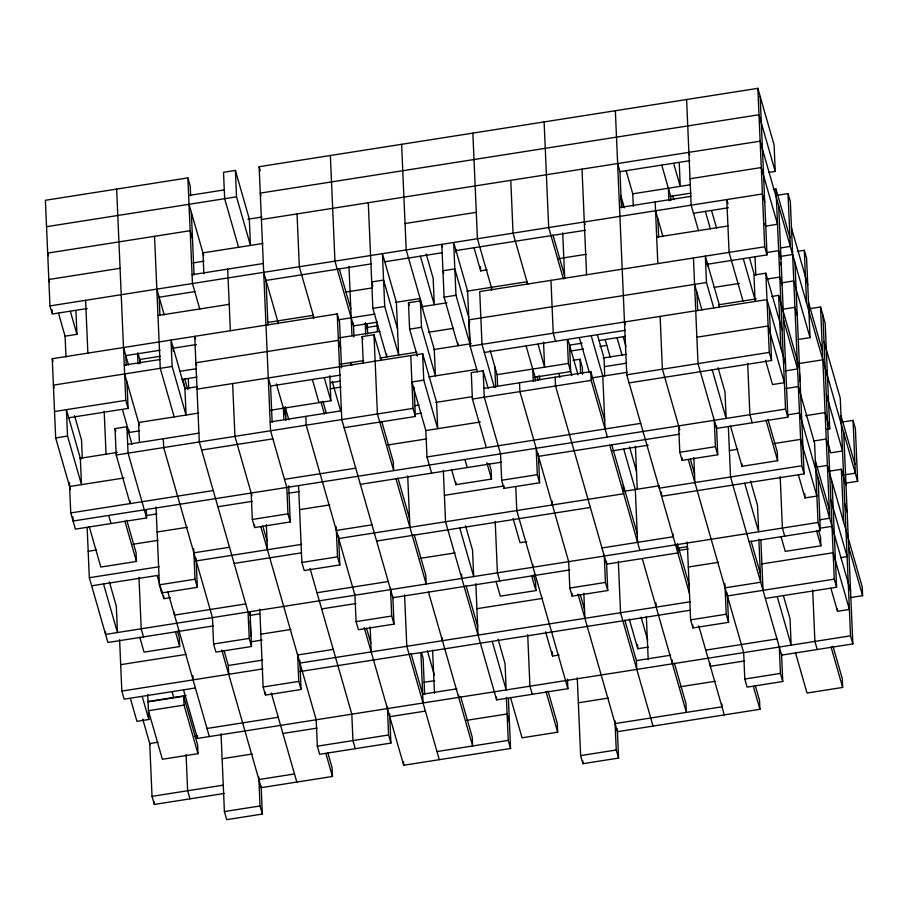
<?xml version="1.0" encoding="UTF-8"?>
<svg xmlns="http://www.w3.org/2000/svg" width="908" height="908" viewBox="0 0 908 908"><rect width="100%" height="100%" fill="white"/><g stroke="black" fill="none" stroke-linecap="round" stroke-linejoin="round"><path stroke-width="1.36" d="M190.635 195.719L190.215 185.992L187.888 177.889L45.4 200.282L49.963 305.905L52.289 313.998L87.213 308.516M235.388 170.432L236.523 196.832L250.46 245.421L249.314 219.01L235.388 170.432L223.516 172.293L224.651 198.704L238.588 247.282M251.187 493.044L252.322 519.444L254.649 527.548L290.265 521.952L287.95 513.849L286.803 487.448L270.55 430.767L259.132 166.697L757.851 88.337L774.104 145.03L775.239 171.43L768.645 172.463M188.648 195.492L224.276 189.897M46.546 226.682L236.523 196.832M247.918 219.237L261.89 217.035M261.413 219.509L760.132 141.16L857.651 481.263L845.325 483.192M617.644 163.542L619.96 171.635L689.808 160.671M263.036 243.446L202.961 252.878L203.869 273.728M120.072 268.303L48.828 279.494L49.6 282.195M405.047 223.527L476.291 212.336M690.023 178.751L761.267 167.56L777.52 224.242L765.648 226.115L764.876 223.413M192.95 262.923L203.971 261.186M626.168 170.874L632.751 193.824L690.023 184.823M670.002 196.434L690.954 193.143M192.076 274.715L263.32 263.524M619.54 207.557L690.784 196.355M773.264 189.466L776 189.034L789.937 237.624M49.963 305.905L762.414 193.972L764.74 202.064M777.066 195.333L788.03 193.608L790.357 201.712L801.775 465.77L804.091 473.874L661.603 496.256L661.421 492.091M194.777 291.616L159.161 297.211L159.933 315.28M371.52 263.842L266.021 280.424L267.951 324.894M385.219 261.697L442.037 252.764M456.009 250.574L585.251 230.269M693.485 213.255L728.409 207.773M157.981 315.519L229.225 304.328M371.712 281.934L383.585 280.073L397.511 328.662M656.688 237.17L727.932 225.967M58.498 313.237L65.081 336.176L76.953 334.314L75.932 310.684M345.948 292.047L372.405 287.893M474.089 247.941L480.673 270.89L487.267 269.846M558.307 258.689L586.148 254.319M268.042 322.419L313.26 315.314L313.374 318.095M395.457 302.398L420.12 298.516L420.302 302.693M466.701 291.207L526.992 281.73L527.105 284.51M70.381 489.219L55.672 437.94L52.255 358.717L337.231 313.941L339.547 322.045L341.533 367.899M368.285 202.722L372.848 308.345L384.72 306.484L398.657 355.062L396.376 302.25L382.438 253.673L384.72 306.484M417.351 356.152L409.61 329.15L408.475 302.75L420.347 300.889L434.274 349.466L435.42 375.878L421.494 327.289L420.347 300.889M442.582 247.033L441.81 244.343L444.091 297.154L455.975 295.282L469.901 343.871L467.62 291.059L453.682 242.47L455.975 295.282M706.254 264.421L767.022 254.876L764.695 246.783L479.719 291.559L482 344.37L494.383 387.557M780.721 247.929L790.312 246.42L788.03 193.608M338.866 319.752L374.947 314.077M421.743 306.734L446.895 302.784M766.341 252.594L778.667 250.653L780.994 258.746M160.069 350.238L125.815 355.618L126.235 365.345M172.611 348.263L196.366 344.541M797.303 251.391L804.284 250.29L806.61 258.394L810.038 337.617L798.155 339.479M780.063 256.499L792.639 254.524M160.341 356.265L139.787 359.489L139.968 363.665M377.274 322.181L353.518 325.915L334.95 261.129L330.376 155.506M124.26 365.13L159.876 359.534M367.967 327.311L377.739 325.779M339.547 337.765L380.055 331.409M172.134 366.469L170.988 340.057L184.926 388.647L186.061 415.058L172.134 366.469L53.39 385.128L54.162 387.818M363.257 363.018L362.122 336.618L373.994 334.757L381.349 360.397M409.61 329.15L421.494 327.289M477.483 371.871L470.128 346.232L468.982 319.832L706.469 282.513L713.824 308.152M782.094 329.876L765.841 273.183L753.969 275.056L755.104 301.456M179.705 371.338L196.151 368.761M428.474 332.26L453.625 328.31M714.153 287.371L739.294 283.421M767.237 279.028L779.813 277.053L782.129 285.157M781.209 282.899L793.774 280.924L810.038 337.617M182.031 379.442L197.104 377.07M184.926 388.647L197.49 386.672M340.682 364.176L363.733 360.555M379.794 358.024L416.92 352.191M433.581 349.58L471.297 343.655M718.557 304.804L756.273 298.88M771.641 296.462L778.633 295.361L799.528 368.251M54.537 411.528L125.781 400.337L128.096 408.43L68.032 417.873M197.025 389.146L422.629 353.7L436.566 402.278L437.701 428.69L423.775 380.1L422.629 353.7M470.128 346.232L766.976 299.595L785.556 364.38M268.269 377.944L270.584 386.048L340.432 375.072M484.327 352.463L625.419 330.296M782.594 309.276L794.92 307.335L797.247 315.428M330.66 382.677L340.443 381.133M582.107 343.167L569.543 345.142L570.678 371.554L534.358 377.251M598.871 340.534L625.419 336.369M809.584 308.697L820.537 306.983L825.179 323.18L829.753 428.803L826.961 429.234M330.047 388.84L340.999 387.114M571.177 350.953L583.504 349.012M599.95 346.436L606.805 345.358M198.636 413.083L138.572 422.515L139.412 441.969M428.826 376.911L476.632 369.397M55.672 437.94L67.544 436.067L81.482 484.656L80.335 458.245M130.003 500.819L130.116 503.599L116.19 455.01L115.044 428.61L126.916 426.737L131.955 444.284M423.775 380.1L411.903 381.973L425.829 430.551L426.976 456.962L431.618 473.159M488.175 388.318L483.147 370.77L471.263 372.643L472.41 399.043L486.348 447.633M696.879 337.197L768.123 325.995L784.376 382.688L772.504 384.549L765.535 360.26M573.027 360.317L580.008 359.228L582.323 367.32L582.63 374.266M122.432 409.531L129.015 432.48L139.571 430.823M270.811 410.2L330.875 400.769L329.797 375.742M490.15 350.352L497.119 374.641L568.363 363.45L571.836 375.594M603.071 358.002L626.361 354.336M604.819 366.582L626.736 363.143M127.676 444.341L198.92 433.15M270.175 421.959L341.419 410.768M483.907 388.374L590.768 371.588L604.705 420.177M79.643 458.358L117.359 452.434M414.911 405.683L419.099 405.025M435.863 402.392L472.183 396.683M591.834 377.887L627.462 372.291M116.19 455.01L413.038 408.373L415.365 416.477L344.121 427.668M472.41 399.043L591.153 380.395L607.407 437.077M615.352 110.731L626.77 374.788L769.258 352.406L771.584 360.499L629.096 382.892M414.434 414.218L421.528 413.106M201.633 450.05L272.877 438.859M798.166 363.665L822.818 359.795M785.25 370.884L797.587 368.954L783.649 320.365M69.61 486.518L124.09 477.96M425.829 430.551L480.309 421.993M387.637 445.022L426.76 438.87M785.772 388.533L798.348 386.558L814.601 443.24L818.029 522.463L820.344 530.556L749.1 541.747M69.428 482.352L70.745 512.929L213.232 490.547M284.488 479.345L355.732 468.153M426.976 456.962L640.707 423.378M693.451 257.974L698.014 363.597L716.594 428.383L787.838 417.192L785.522 409.088L73.071 521.022L72.89 516.856M145.711 515.676L156.891 513.928M288.199 493.294L299.402 491.534M788.314 414.718L799.483 412.958L850.569 591.108M146.279 509.592L146.642 517.935L75.398 529.126L70.745 512.929M217.886 506.732L252.129 501.352M360.374 484.35L501.488 462.172M538.478 456.361L679.604 434.194M805.544 415.682L825.111 412.607L829.753 428.803M611.822 450.913L648.142 445.204M842.091 422.072L853.043 420.347L855.37 428.44L857.651 481.263M451.639 469.822L455.895 484.668L491.523 479.072L491.137 470.265L489.208 463.523M157.107 532.009L187.252 527.276M299.595 509.626L329.74 504.893M252.322 519.444L287.95 513.849M501.681 480.275L537.298 474.68L539.624 482.772L503.997 488.368L501.681 480.275L500.535 453.864L484.282 397.182L483.147 370.77M679.797 452.286L715.413 446.691L717.74 454.783L682.112 460.39L679.797 452.286L678.651 425.886L662.397 369.193L660.116 316.381M88.178 551.304L96.566 549.987M132.886 544.278L158.026 540.328M444.409 495.337L503.077 486.12M729.385 450.561L737.761 449.244M774.093 443.535L800.629 439.37L816.882 496.052L805.01 497.913L798.427 474.975M813.67 440.982L826.246 439.007L828.573 447.111M126.768 520.25L136.064 552.643L136.438 561.45L100.822 567.046L89.211 526.549M730.407 425.807L742.018 466.303L777.645 460.708L777.259 451.9L767.975 419.507M193.869 552.824L229.497 547.229M336.357 530.431L371.985 524.835M624.352 491.251L658.595 485.871M87.157 527.673L89.325 577.715L159.172 566.74M196.196 560.917L301.683 544.346M338.684 538.535L623.66 493.759L623.274 484.951M801.775 465.77L659.276 488.164L659.174 485.644M816.213 467.177L827.392 465.418L862.214 586.886L862.6 595.682L850.274 597.623M91.651 585.808L158.696 575.275M234.139 563.425L301.274 552.87M376.627 541.032L590.359 507.447M829.027 471.229L841.364 469.288L846.006 485.485M844.372 474.884L855.336 473.159L853.043 420.347M159.388 584.82L195.016 579.225L197.331 587.328L161.715 592.924L159.388 584.82L156.028 506.993M301.876 562.438L337.504 556.842L339.819 564.935L304.203 570.53L301.876 562.438L298.573 485.996M157.232 575.717L163.803 598.656L170.409 597.623M420.143 558.386L455.067 552.893M526.629 541.656L520.034 542.689L513.065 518.4M245.75 603.911L174.506 615.102L174.381 612.321M316.994 592.72L388.238 581.517M601.97 547.944L673.214 536.753L673.089 533.972M820.083 519.739L829.674 518.23L820.537 306.983M818.029 522.463L105.578 634.397L105.453 631.616M259.722 613.842L249.938 615.386L249.167 612.684M677.402 548.216L687.458 546.639M678.548 550.441L688.139 548.931M819.425 528.308L832 526.334M213.403 625.918L107.904 642.489L89.325 577.715M321.636 608.916L355.891 603.525M569.622 569.952L392.88 597.714L341.794 419.564L337.231 313.941M177.366 630.992L179.296 637.734L179.682 646.541L144.054 652.137L139.798 637.291M533.586 575.025L535.527 581.767L535.902 590.575L500.285 596.17L496.029 581.324M818.562 530.249L820.503 536.991L820.877 545.799L785.261 551.394L781.005 536.549M260.857 634.181L291.003 629.448M688.321 567.023L718.466 562.29M213.584 644.01L249.212 638.415L251.527 646.507L215.911 652.103L213.584 644.01L212.449 617.599L163.678 447.553L163.304 438.746M356.072 621.628L391.7 616.021L394.015 624.125L358.399 629.721L356.072 621.628L354.869 593.832M569.815 588.043L605.432 582.448L607.758 590.54L572.131 596.136L569.815 588.043L568.669 561.632L519.909 391.586L519.524 382.779M251.085 641.786L262.253 640.038M120.696 664.667L186.344 654.35M476.916 608.7L542.575 598.383M761.891 563.925L833.135 552.734L849.389 609.416L837.516 611.288L830.933 588.339M840.513 557.637L847.107 556.604L830.854 499.922M224.06 650.639L228.317 665.485L262.571 660.105M297.62 654.997L333.247 649.402M725.095 587.839L760.711 582.232L758.85 539.148M119.606 639.652L121.831 691.079L262.957 668.901M299.946 663.09L690.42 601.743M727.41 595.932L834.282 579.145L836.597 587.238L765.353 598.429M195.402 687.98L124.158 699.171L121.831 691.079M299.526 671.625L690.001 610.267M147.72 701.543L186.083 695.517M148.061 701.884L183.677 696.288L197.615 744.878L197.989 753.674L162.373 759.27L148.435 710.692L184.063 705.096L197.989 753.674M263.138 687.004L298.766 681.397L301.081 689.501L265.465 695.097L263.138 687.004L259.779 609.166M690.613 619.835L726.23 614.239L728.557 622.343L692.929 627.939L690.613 619.835L687.242 542.008M147.732 694.472L148.821 719.488L136.949 721.361L130.366 698.411M545.572 631.764L552.541 656.064L559.135 655.02M424.025 682.317L434.569 680.66M629.244 619.04L637.756 648.732L648.312 647.075M456.94 688.809L422.685 694.189L411.074 653.692M624.806 620.119L636.417 660.604L670.671 655.224M207.013 728.466L278.257 717.275M705.72 650.117L776.964 638.926M157.958 742.245L149.729 743.538L152.022 796.35L154.337 804.443L224.219 793.467M194.948 736.433L197.683 736.002M183.529 689.853L197.456 738.431L850.535 635.827L852.85 643.92L781.606 655.122L730.531 476.972L728.364 426.93M282.899 733.471L317.153 728.091M389.759 716.684L425.387 711.089M443.32 470.321L445.544 521.737L496.631 699.886L567.875 688.695L567.455 678.968M744.617 660.933L710.362 666.313L710.249 663.532M222.119 758.748L252.265 754.015M466.587 720.339L507.095 713.972L509.422 722.076M578.339 702.781L608.485 698.048M680.319 686.754L715.243 681.272M317.335 746.183L388.579 734.992L390.905 743.085L319.661 754.287L317.335 746.183L316.2 719.783L260.857 526.788M744.81 679.025L780.426 673.43L782.753 681.522L747.125 687.118L744.81 679.025L743.663 652.614L688.321 459.618M548.012 691.022L557.296 723.415L557.682 732.211L522.055 737.807L510.444 697.321M832.988 646.246L842.272 678.639L842.658 687.435L807.03 693.031L795.431 652.546M152.022 796.35L223.266 785.159M258.882 779.552L294.51 773.957M436.998 751.574L508.242 740.383L510.568 748.476L403.697 765.262L364.221 627.61M615.113 723.585L721.974 706.799L721.86 704.018M327.811 752.811L332.067 767.657L332.453 776.465L261.209 787.656L221.734 649.992M755.286 685.654L759.542 700.499L759.917 709.296L617.429 731.689L577.953 594.025M224.401 811.559L260.029 805.964L262.344 814.056L226.728 819.663L224.401 811.559L221.041 733.732M580.632 755.592L616.248 749.997L618.575 758.089L582.947 763.685L580.632 755.592L577.261 677.765M775.239 171.43L758.986 114.748L260.278 193.109L261.05 195.799M791.492 228.112L807.745 284.794M823.999 341.487L840.252 398.169L850.535 635.827M808.506 302.409L822.444 350.987M841.024 415.773L854.95 464.363M826.291 394.299L842.545 450.981L830.661 452.842L827.574 442.048M780.369 262.491L781.141 265.193M844.826 503.792L847.141 511.896M848.674 547.104L862.6 595.682M815.361 460.844L829.288 509.433M749.486 257.849L754.514 275.385M727.955 203.608L726.786 199.567L729.079 252.379L743.005 300.968M743.266 258.61L754.877 299.095M816.621 530.953L820.877 545.799M711.577 210.633L716.605 228.169M766.034 420.211L777.645 460.708M831.047 646.95L842.658 687.435M688.888 152.351L689.66 155.052M705.368 211.394L710.396 228.941M698.524 230.802L691.17 205.163L686.607 99.54M752.221 422.788L749.895 414.684L747.67 363.268M784.728 536.151L782.401 528.059L780.176 476.632M817.234 649.515L814.907 641.423L812.683 589.996M673.668 163.417L680.251 186.356L679.229 162.725M672.635 195.617L673.804 199.669M661.796 165.279L670.694 196.321L670.876 200.486M694.597 284.386L701.952 310.025M718.035 367.717L725.004 392.006L726.15 418.418L712.212 369.828M750.541 481.081L757.51 505.381L758.657 531.782L744.719 483.204M783.445 595.807L790.017 618.745L791.163 645.157L777.225 596.567M751.041 541.043L760.337 573.436M655.542 210.758L662.897 236.398M624.364 207.83L620.879 195.685L622.037 207.183M690.262 458.915L694.518 473.76M679.036 427.225L679.808 429.927M753.345 686.357L759.917 709.296M624.488 321.977L625.26 324.678M623.251 336.913L625.952 346.368M689.478 585.978L677.481 544.142L677.856 552.938L606.612 564.14L555.526 385.991L555.151 377.183M584.298 221.949L585.081 224.651M617.031 337.685L622.071 355.221M626.77 374.788L689.467 593.435M698.751 625.816L724.3 714.891M605.159 339.547L610.187 357.094M597.396 334.916L603.979 357.854L604.762 375.923M629.528 446.929L636.485 471.218M591.187 335.676L602.798 376.162L605.08 428.973M623.694 449.04L635.305 489.537L637.586 542.348M552.938 234.945L564.549 275.43M611.674 444.466L637.212 533.541M674.36 663.101L685.971 703.598L686.357 712.394L642.24 558.545M563.38 278.835L548.682 227.545L544.108 121.922M579.315 337.538L589.383 372.632M609.722 445.17L639.913 550.441M567.988 339.74L578.056 374.834M641.116 617.179L647.688 640.117M555.571 341.272L553.244 333.179L550.963 280.356M558.806 373.415L559.964 377.467M527.764 284.431L513.054 233.14L510.773 180.329M653.056 726.094L620.55 612.718L618.325 561.303M538.035 344.234L544.607 367.184L543.529 342.168M538.943 375.742L540.101 379.782M537.003 376.445L538.16 380.486M526.152 346.107L535.062 377.149L535.243 381.315M580.28 594.672L584.536 609.518M491.75 288.676L477.438 238.747L472.864 133.113M468.755 317.471L454.829 268.882L442.956 270.743L443.728 273.444M468.982 319.832L469.765 322.522M567.875 688.695L516.788 510.546L515.767 486.926M531.645 575.729L535.902 590.575M444.091 297.154L458.029 345.732L457.904 342.963M486.881 462.876L491.523 479.072M426.215 254.058L433.173 278.347L434.319 304.759L420.381 256.169M546.071 691.726L557.682 732.211M464.919 459.459L467.234 467.563M499.74 580.927L497.425 572.835L495.201 521.408M532.258 694.291L529.932 686.198L527.707 634.771M408.475 302.75L409.247 305.451M465.566 525.857L472.535 550.157L473.681 576.557L459.743 527.979M498.072 639.232L505.041 663.521L506.187 689.932L492.25 641.343M466.065 585.819L477.676 626.304M372.098 283.285L372.87 285.986M372.848 308.345L386.785 356.935L386.66 354.154M365.561 323.032L367.49 329.786M362.122 336.618L362.894 339.32M339.206 268.518L350.817 309.015M381.678 421.369L393.289 461.854L393.675 470.65L377.422 413.969L373.994 334.757M397.931 478.051L409.542 518.536M414.184 534.733L425.795 575.218L426.181 584.026L395.99 478.754M460.628 696.686L472.239 737.171L472.614 745.979L428.497 592.118M351.929 365.232L351.158 362.53L351.283 365.311M340.693 348.445L338.366 340.352L195.878 362.735L196.65 365.436M427.384 650.764L434.342 675.053M421.55 652.875L423.105 658.277L424.66 694.404M314.032 318.016L299.322 266.725L297.041 213.913M332.214 381.439L340.727 411.131M439.313 759.667L406.807 646.303L404.582 594.876M324.292 377.819L330.875 400.769M259.132 166.697L260.29 170.749M322.885 401.223L326.369 413.367M320.944 401.926L324.428 414.071M312.42 379.68L319.003 402.63M366.548 628.257L370.804 643.102M263.706 272.321L278.404 323.611M354.937 595.217L306.178 425.16L305.792 416.363M285.316 407.522L288.801 419.666M276.418 383.936L285.702 416.329M310.025 568.419L351.816 714.176L352.962 740.587L355.289 748.68M189.034 204.3L203.732 255.579M192.496 238.804L190.169 230.7L47.681 253.094L48.453 255.795M262.798 526.072L267.054 540.918M199.805 309.163L192.451 283.512L187.888 177.889M251.959 495.745L234.934 436.362L232.641 383.551M325.87 753.515L332.453 776.465M195.515 339.024L194.743 336.335L199.306 441.958L248.066 612.003L249.212 638.415M184.699 378.829L187.797 389.634M156.834 289.119L164.189 314.758M182.758 379.533L185.47 388.987M249.325 611.674L250.483 615.715M271.288 692.986L296.825 782.06M174.188 416.92L160.262 368.33L154.553 236.296M137.857 352.747L140.558 362.19M123.499 347.526L128.527 365.073M124.634 373.926L139.344 425.216M146.642 517.935L128.062 453.149L126.916 426.737M167.923 592.164L209.328 736.57M175.426 631.696L179.682 646.541M115.044 428.61L115.815 431.311M70.37 311.376L76.953 334.314M124.827 520.954L136.438 561.45M172.202 692.055L173.746 697.446M108.688 515.426L111.014 523.53M143.521 636.894L141.205 628.801L138.981 577.375M189.965 798.847L187.638 790.755L186.083 754.616M74.558 415.648L81.516 439.937L82.299 458.007M52.255 358.717L53.027 361.418M80.721 459.596L66.409 409.667L67.544 436.067M109.346 581.824L116.315 606.124L117.45 632.524L103.523 583.946M142.238 696.55L148.821 719.488M142.772 719.238L150.126 744.889M843.725 432.673L852.85 643.92M841.364 469.288L843.645 522.1M832.034 481.615L836.597 587.238M837.392 608.508L837.516 611.288M822.864 315.076L834.282 579.145M818.063 477.744L820.344 530.556M804.284 250.29L806.565 303.113M794.954 262.616L804.091 473.874M804.829 493.748L805.01 497.913M799.505 373.585L799.835 381.133M778.701 205.934L787.838 417.192M776 189.034L785.522 409.088M778.633 295.361L780.914 348.184M760.166 96.441L767.022 254.876M769.303 307.687L771.584 360.499M757.851 88.337L764.695 246.783M765.841 273.183L769.258 352.406M781.55 653.726L782.753 681.522M779.291 647.018L780.426 673.43M755.036 257.157L755.819 275.226M760.87 540.305L763.038 590.336M741.915 463.784L742.018 466.303M719.374 307.471L719.261 304.691L705.323 256.113L706.469 282.513M727.297 593.151L728.557 622.343M724.913 583.662L726.23 614.239M716.469 425.602L717.74 454.783M707.48 263.241L707.604 266.01M714.267 420.279L715.413 446.691M696.913 292.478L697.696 310.547M693.825 457.553L694.904 482.568M692.815 625.158L692.929 627.939M681.999 457.609L682.112 460.39M668.379 188.217L668.912 200.736M677.22 544.051L677.345 546.832M657.869 218.851L658.652 236.92M655.167 201.951L657.835 263.57M672.26 660.037L672.363 662.556M655.985 602.957L656.166 607.123M632.751 193.824L633.296 206.332M646.348 616.532L648.21 659.617M635.407 446.203L637.268 489.287M619.96 171.635L621.526 207.773M637.575 644.567L637.756 648.732M636.417 660.604L636.803 669.412M617.315 728.908L618.575 758.089M614.988 720.804L616.248 749.997M606.487 561.36L607.758 590.54M604.229 554.652L605.432 582.448M582.017 169.138L586.579 274.761M590.768 371.588L591.153 380.395M580.008 359.228L580.609 373.12M583.844 593.299L584.922 618.314M562.71 232.811L564.697 278.677M567.341 339.83L568.363 363.45M582.834 760.915L582.947 763.685M572.017 593.355L572.131 596.136M552.257 501.182L552.416 504.95M552.359 651.887L552.541 656.064M538.376 453.852L539.624 482.772M532.735 369.045L533.28 381.553M536.163 448.268L537.298 474.68M532.939 564.719L533.041 567.228M503.883 485.587L503.997 488.368M497.119 374.641L497.595 385.764M491.364 287.325L491.489 290.106M494.792 366.548L495.689 387.398M508.401 698.445L510.568 748.476M506.38 697.299L508.242 740.383M480.491 266.714L480.673 270.89M496.506 697.117L496.631 699.886M475.837 583.685L478.051 635.112M455.839 249.598L455.964 252.379M461.616 574.253L461.741 577.034M455.793 482.148L455.895 484.668M458.574 694.87L458.688 697.389M442.31 637.927L442.434 640.707M422.56 309.401L422.447 306.62L406.194 249.938L401.62 144.315M432.605 650.117L434.478 693.201M414.105 387.285L415.365 416.477M410.756 355.561L413.038 408.373M420.903 652.954L423.06 702.985M407.703 475.917L409.928 527.344M403.538 761.494L403.697 765.262M392.824 596.329L394.015 624.125M390.497 588.225L391.7 616.021M377.002 321.625L377.422 331.352M389.646 713.904L390.905 743.085M387.387 707.196L388.579 734.992M367.252 324.224L367.672 333.951M365.232 323.078L365.708 334.189M370.112 626.883L371.19 651.899M353.405 323.135L354.006 337.027M348.978 266.385L351.975 335.881M338.559 535.754L339.819 564.935M336.198 526.663L337.504 556.842M299.822 660.309L301.081 689.501M297.563 653.601L298.766 681.397M285.282 406.591L285.884 420.495M288.71 485.814L290.265 521.952M283.375 408.225L283.863 419.348M277.632 320.91L277.757 323.691M270.584 386.048L272.15 422.186M266.35 524.711L267.44 549.726M265.34 692.316L265.465 695.097M254.524 524.767L254.649 527.548M261.152 786.26L262.344 814.056M258.769 776.783L260.029 805.964M250.029 611.765L251.527 646.507M250.177 620.936L250.835 636.224M227.692 269.12L230.36 330.728M228.317 665.485L228.703 674.292M191.35 212.393L194.062 274.931M188.319 378.852L188.739 388.579M196.083 558.409L197.331 587.328M193.688 548.648L195.016 579.225M197.331 735.65L197.456 738.431M192.893 675.711L193.075 679.888M173.144 347.185L173.326 351.362M183.677 696.288L184.063 705.096M163.69 595.875L163.803 598.656M161.59 590.143L161.715 592.924M137.585 354.177L138.005 363.904M154.224 801.662L154.337 804.443M126.961 382.03L128.096 408.43M128.891 429.7L129.015 432.48M116.644 189.08L125.781 400.337M104.182 411.199L106.054 454.272M85.59 300.31L87.872 353.121M65.081 336.176L65.978 357.026M52.108 309.832L52.233 312.613"/></g></svg>
